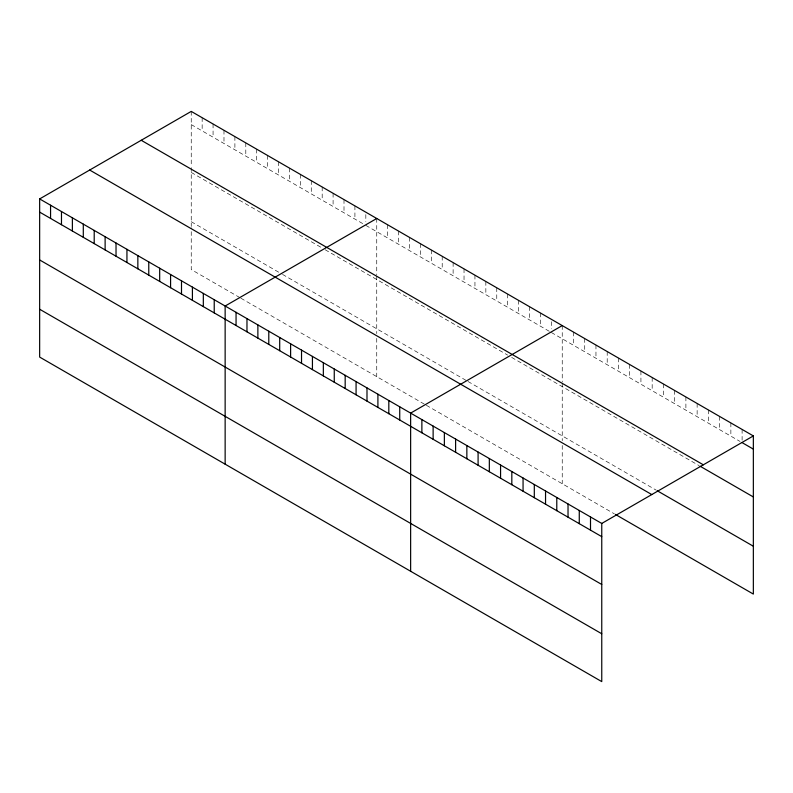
<?xml version="1.0" encoding="UTF-8"?>
<svg xmlns="http://www.w3.org/2000/svg" width="793" height="793" viewBox="0 0 793 793"><rect width="100%" height="100%" fill="white"/><g stroke="black" fill="none" stroke-linecap="round" stroke-linejoin="round"><path stroke-width="0.59" stroke-dasharray="3.96 2.97" d="M191.242 124.59L363.848 224.241M365.831 225.39L549.341 331.335M551.323 332.475L740.067 441.453M191.242 172.428L322.186 248.021M325.16 249.745L507.679 355.115M511.644 357.405L699.188 465.679M191.242 221.713L281.515 273.833M282.506 274.398L467.008 380.927M467.999 381.492L656.257 490.183M239.853 297.613L191.242 269.551L191.242 227.69M240.844 298.188L425.345 404.708M426.337 405.282L614.357 513.834M742.109 429.439L742.109 440.234M730.868 422.947L730.868 436.14M719.628 416.454L719.628 429.647M708.377 409.961L708.377 423.155M697.136 403.468L697.136 416.662M685.895 396.986L685.895 410.179M674.655 390.493L674.655 403.687M663.414 384L663.414 397.194M652.173 377.508L652.173 390.701M640.932 371.025L640.932 384.218M629.692 364.532L629.692 377.726M618.441 358.039L618.441 371.233M607.2 351.547L607.2 364.74M595.959 345.054L595.959 358.248M584.719 338.571L584.719 351.765M573.478 332.079L573.478 345.272M562.237 325.586L562.237 381.829M562.237 383.029L562.237 440.69M562.237 445.468L562.237 483.74M551.323 321.69L551.323 328.877M540.41 312.987L540.41 326.181M529.496 306.683L529.496 319.876M518.592 300.388L518.592 313.582M507.679 294.084L507.679 307.278M496.765 287.79L496.765 300.983M485.851 281.485L485.851 294.679M474.948 275.191L474.948 288.384M464.034 268.886L464.034 282.08M453.12 262.592L453.12 275.786M442.207 256.288L442.207 269.481M431.293 249.993L431.293 263.187M420.389 243.689L420.389 256.882M409.475 237.394L409.475 250.588M398.562 231.09L398.562 244.284M387.648 224.796L387.648 237.989M376.744 218.491L376.744 274.735M376.744 275.934L376.744 333.595M376.744 338.373L376.744 376.645M365.831 214.596L365.831 221.792M354.917 205.893L354.917 219.086M344.003 199.598L344.003 212.782M333.09 193.294L333.09 206.487M322.186 186.989L322.186 200.183M311.272 180.695L311.272 193.888M300.359 174.391L300.359 187.584M289.445 168.096L289.445 181.29M278.541 161.792L278.541 174.985M267.628 155.497L267.628 168.691M256.714 149.193L256.714 162.387M245.8 142.899L245.8 156.092M234.897 136.594L234.897 149.788M223.983 130.3L223.983 143.493M213.069 123.995L213.069 137.189M202.156 117.701L202.156 130.895M191.242 111.397L191.242 166.451M191.242 167.64L191.242 226.501"/><path stroke-width="1.19" d="M39.65 198.924L601.758 523.449L601.758 681.603L39.65 357.078L39.65 198.924L191.242 111.397L753.35 435.922L753.35 594.076L615.378 514.419M376.744 218.491L225.143 306.019L225.143 464.173M562.237 325.586L410.635 413.113L410.635 571.267M601.758 523.449L753.35 435.922M742.109 442.633L753.35 449.116M141.223 140.282L703.322 464.807M700.209 466.274L753.35 496.953M657.278 490.778L753.35 546.238M89.678 170.039L651.777 494.564M39.65 212.118L601.758 536.643M39.65 259.955L601.758 584.481M39.65 309.24L601.758 633.766M590.507 516.957L590.507 530.15M579.267 510.464L579.267 523.658M568.026 503.981L568.026 517.175M556.785 497.489L556.785 510.682M545.544 490.996L545.544 504.189M534.304 484.503L534.304 497.697M523.063 478.01L523.063 491.204M511.822 471.528L511.822 484.721M500.571 465.035L500.571 478.229M489.331 458.542L489.331 471.736M478.09 452.05L478.09 465.243M466.849 445.567L466.849 458.76M455.608 439.074L455.608 452.268M444.367 432.581L444.367 445.775M433.127 426.089L433.127 439.282M421.876 419.596L421.876 432.79M399.731 406.809L399.731 420.003M388.818 400.515L388.818 413.708M377.904 394.21L377.904 407.404M366.99 387.916L366.99 401.099M356.077 381.611L356.077 394.805M345.173 375.307L345.173 388.501M334.259 369.013L334.259 382.206M323.346 362.708L323.346 375.902M312.432 356.414L312.432 369.607M301.528 350.109L301.528 363.303M290.615 343.815L290.615 357.009M279.701 337.511L279.701 350.704M268.787 331.216L268.787 344.41M257.874 324.912L257.874 338.105M246.97 318.617L246.97 331.811M236.056 312.313L236.056 325.507M214.229 299.714L214.229 312.908M203.325 293.42L203.325 306.613M192.412 287.116L192.412 300.309M181.498 280.821L181.498 294.015M170.584 274.517L170.584 287.71M159.68 268.222L159.68 281.406M148.767 261.918L148.767 275.112M137.853 255.614L137.853 268.807M126.939 249.319L126.939 262.513M116.026 243.015L116.026 256.208M105.122 236.72L105.122 249.914M94.208 230.416L94.208 243.61M83.295 224.122L83.295 237.315M72.381 217.817L72.381 231.011M61.477 211.523L61.477 224.716M50.564 205.218L50.564 218.412"/></g></svg>
